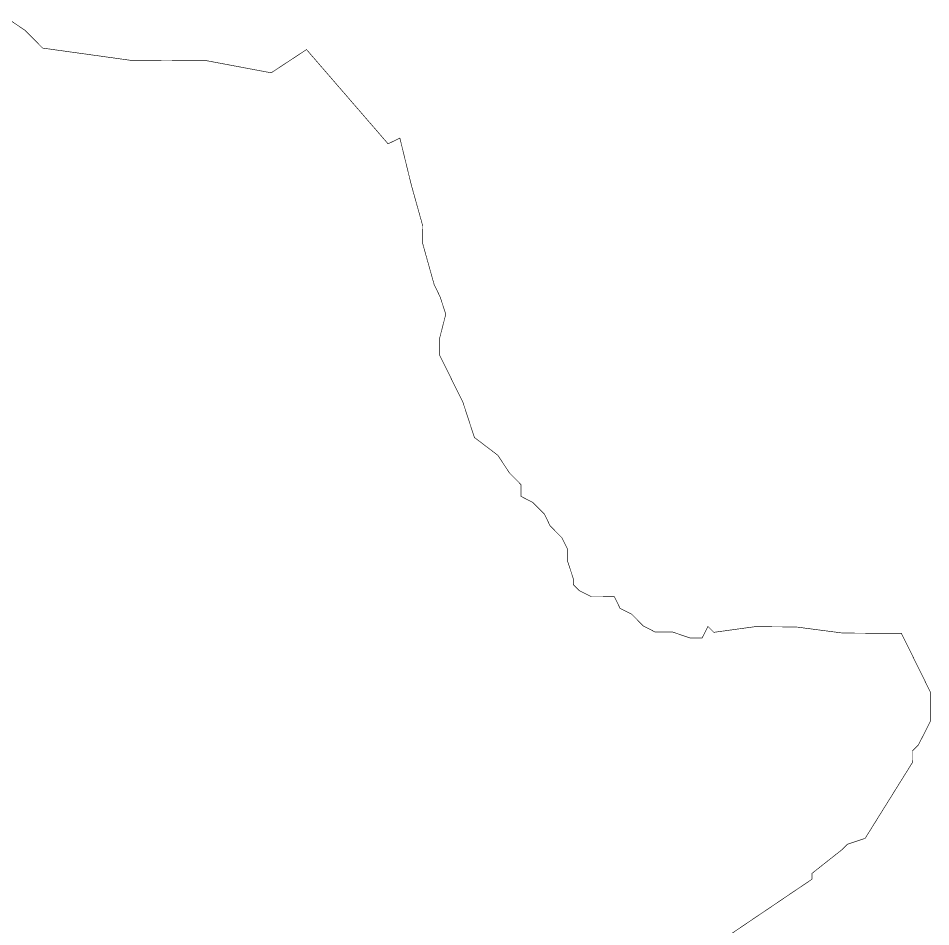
# Model space of a CAD drawing. Header units: metres. Extents: x 315445 to 321462, y 1889434 to 1895606.
# Drawn here: x 318453 to 321462, y 1892298 to 1895294 of the extents above; entities that cross this region are included whole.
import ezdxf

# ---------------------------------------------------------------- set-up
doc = ezdxf.new("R2010")
doc.units = ezdxf.units.M

msp = doc.modelspace()

# ---------------------------------------------------------------- linework, layer by layer
at = {"color": 6, "const_width": 2, "flags": 128}
msp.add_lwpolyline([(318418.2, 1895292.9), (318476, 1895253.9), (318533.6, 1895195.5), (318823.4, 1895155.2), (319074.8, 1895153.8), (319287.3, 1895113.9), (319403.7, 1895190.6), (319672.6, 1894879.7), (319711.4, 1894898.8), (319749.2, 1894743.9), (319787.1, 1894608.4), (319786.8, 1894550.4), (319824.7, 1894414.8), (319843.8, 1894376), (319862.8, 1894317.9), (319843, 1894240.7), (319843, 1894182), (319919.2, 1894027.6), (319957.2, 1893911.4), (320034.2, 1893852.9), (320072.6, 1893794.7), (320111, 1893755.8), (320110.8, 1893717.1), (320149.3, 1893697.6), (320187.8, 1893658.7), (320206.9, 1893619.9), (320245.4, 1893581), (320264.5, 1893542.3), (320264.2, 1893503.6), (320283.3, 1893445.5), (320283.2, 1893426.1), (320302.4, 1893406.7), (320340.9, 1893387.1), (320418.3, 1893386.7), (320437.4, 1893347.9), (320475.9, 1893328.4), (320514.4, 1893289.5), (320553, 1893269.9), (320611, 1893269.6), (320668.9, 1893249.9), (320707.5, 1893249.7), (320727.1, 1893288.3), (320746.3, 1893268.8), (320881.8, 1893287.4), (321017.1, 1893286.6), (321171.7, 1893266.4), (321365, 1893265.3), (321460.6, 1893071.4), (321460.1, 1892974.8), (321420.9, 1892897.6), (321401.5, 1892878.4), (321401.3, 1892839.7), (321245.2, 1892589.3), (321187.1, 1892570.2), (321167.6, 1892551), (321070.5, 1892474.2), (321070.4, 1892454.9), (320701.6, 1892205.6)], dxfattribs=at)

doc.saveas('drawing.dxf')
